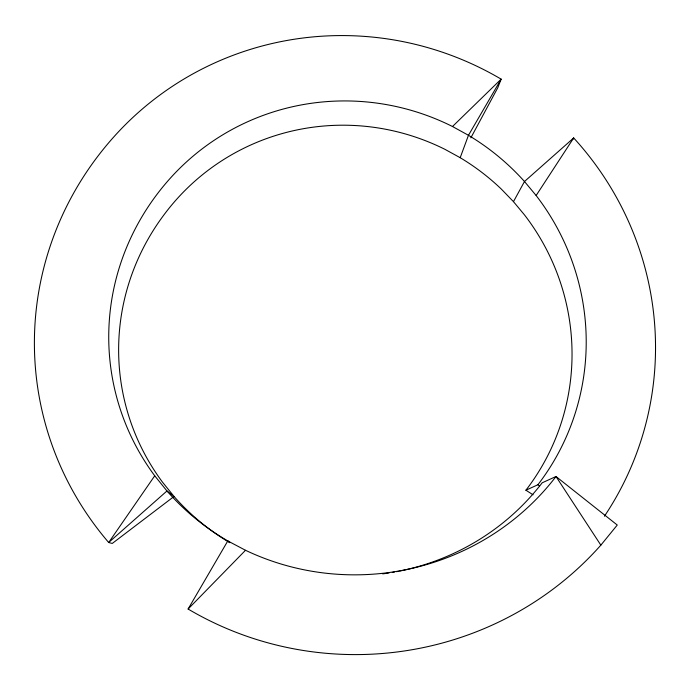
<?xml version="1.0" encoding="UTF-8"?>
<svg xmlns="http://www.w3.org/2000/svg" width="690" height="690" viewBox="0 0 690 690"><rect width="100%" height="100%" fill="white"/><g stroke="black" fill="none" stroke-linecap="round" stroke-linejoin="round"><path stroke-width="1.03" d="M470.856 137.845L497.775 87.742L501.147 79.143A310.836 306.222 34.4 0 0 113.522 137.232A322.489 312.958 -4.2 0 0 108.684 542.504L112.246 543.453L174.044 496.455A235.463 227.985 -8.7 0 0 229.848 542.711M533.077 494.808L525.901 490.219A227.441 224.336 43.7 0 0 524.555 214.987L513.472 201.653L524.486 181.505L573.683 137.948A310.836 306.222 34.4 0 1 604.44 516.215M188.103 609.029L245.511 550.275A248.435 239.939 -7.9 0 0 556.002 476.505L617.257 525.038L600.852 545.152A322.489 312.958 -4.2 0 1 188.103 609.029L227.795 540.934A248.435 239.939 -7.9 0 1 166.963 490.97L154.733 475.807A248.435 239.939 -7.9 0 1 168.179 180.59A239.508 235.885 41.8 0 1 452.493 126.512L501.147 79.143L468.467 135.292L460.195 157.7L444.998 149.368A227.441 224.336 43.7 0 0 163.737 215.159A235.463 227.985 -8.7 0 0 162.443 482.086L174.044 496.455L166.963 490.97L108.684 542.504L154.733 475.807M572.666 139.639L573.683 137.948L536.139 195.52A239.508 235.885 41.8 0 1 537.907 484.742L539.58 486.07M525.901 490.219L537.907 484.742M245.511 550.275L227.795 540.934L229.132 541.917M452.493 126.512L468.467 135.292A239.508 235.885 41.8 0 1 524.486 181.505L536.139 195.52M513.472 201.653L501.432 189.189A227.441 224.336 43.7 0 0 460.195 157.7M600.852 545.152L556.002 476.505L542.176 482.802A235.463 227.985 -8.7 0 1 399.648 571.07M398.596 571.286A235.463 227.985 -8.7 0 1 396.491 571.691M394.37 572.079A235.463 227.985 -8.7 0 1 392.256 572.441M389.065 572.959A235.463 227.985 -8.7 0 1 382.683 573.873"/></g></svg>
